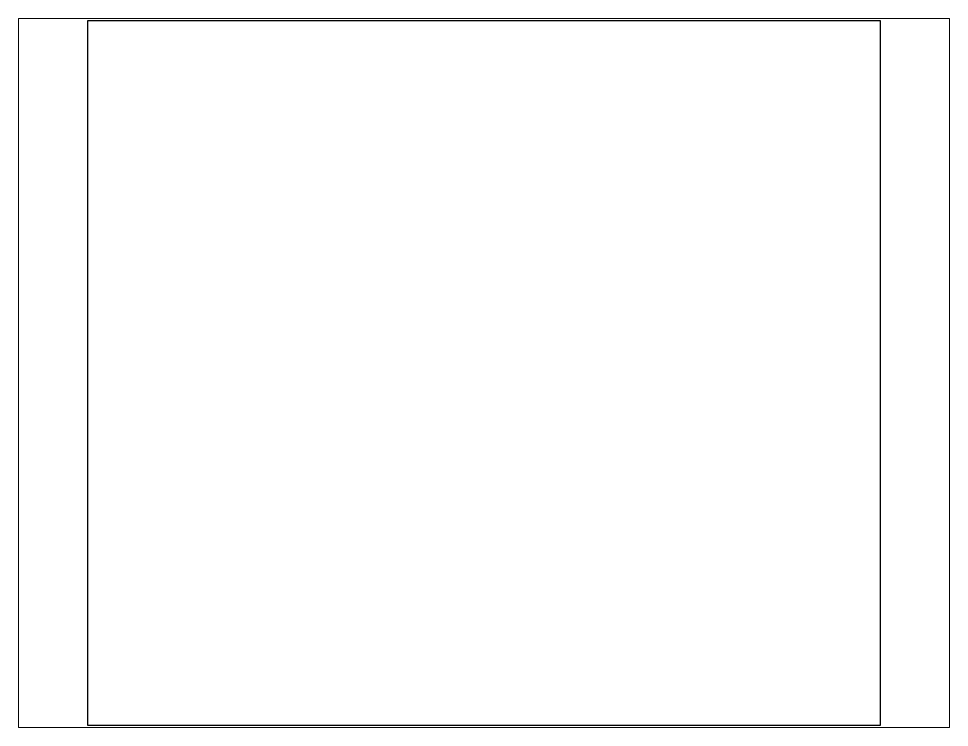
# Paper-space layout 'Layout1' of a CAD drawing. Header units: inches. Extents: x 1.05 to 9.45, y 0.8 to 7.2.
# The model-space entities are those that its viewports show. They can reach past a viewport. Long polylines and large blocks are cut down to what shows.
import ezdxf

# ---------------------------------------------------------------- set-up
doc = ezdxf.new("R2010")
doc.units = ezdxf.units.IN
doc.header["$MEASUREMENT"] = 0
doc.layers.add('Objects', color=4, linetype='Continuous', lineweight=30)

msp = doc.modelspace()

# ---------------------------------------------------------------- linework, layer by layer
at = {"layer": 'Objects'}
msp.add_lwpolyline([(3.79, 16.922), (16.091, 16.922), (16.091, 5.971), (3.79, 5.971)], close=True, dxfattribs=at)

psp = doc.layouts.get("Layout1")

# ---------------------------------------------------------------- viewports
at = {"layer": 'Objects'}
psp.add_viewport(center=(5.25, 4), size=(8.4, 6.4), view_center_point=(9.9409, 11.4469), view_height=11.012727, dxfattribs=at)

doc.saveas('drawing.dxf')
